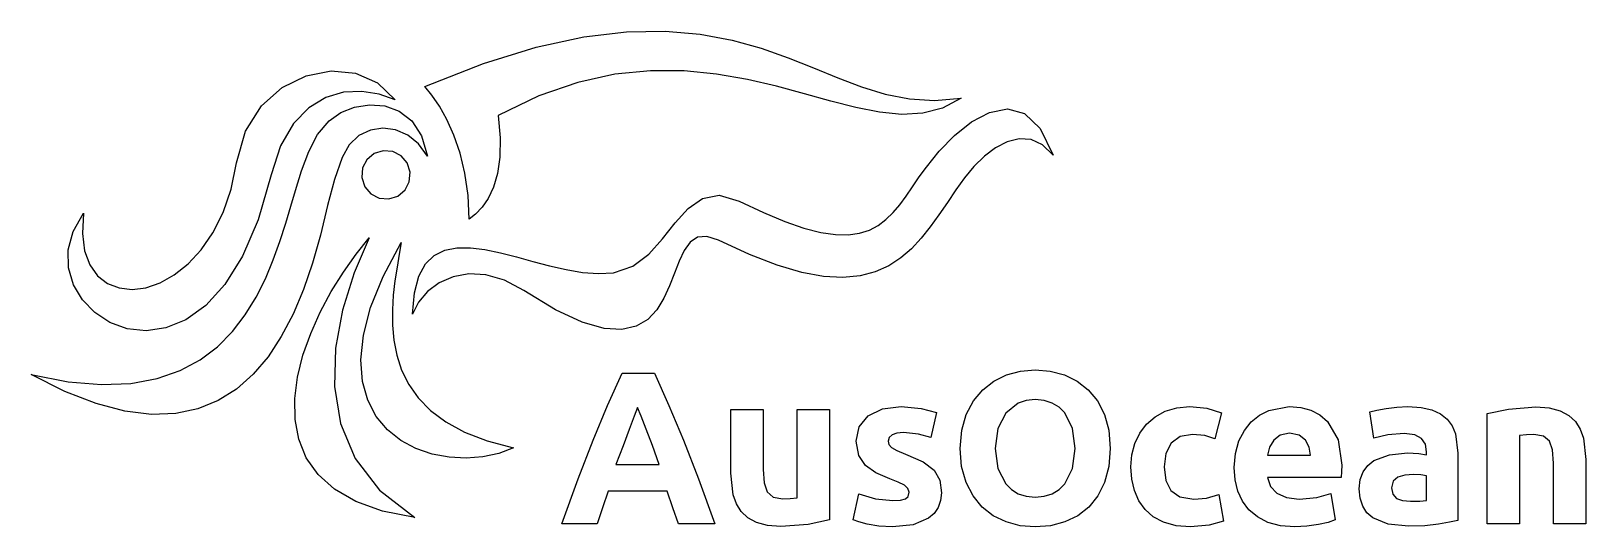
# Model space of a CAD drawing. Extents: x 0 to 212, y 0 to 68.
import ezdxf

# ---------------------------------------------------------------- set-up
doc = ezdxf.new("R2010")
doc.units = 0
doc.layers.get('0').update_dxf_attribs({"linetype": 'CONTINUOUS'})

msp = doc.modelspace()

# ---------------------------------------------------------------- linework, layer by layer
at = {"color": 152}
for p, q in [((68.7599, 65.3905), (75.2369, 66.7978)), ((75.2369, 66.7978), (81.0715, 67.492)), ((81.0715, 67.492), (86.3342, 67.5778)), ((86.3342, 67.5778), (91.0953, 67.1601)), ((91.0953, 67.1601), (95.425, 66.3444)), ((95.425, 66.3444), (99.3951, 65.2364)), ((61.5692, 63.1638), (68.7599, 65.3905)), ((99.3951, 65.2364), (103.073, 63.9396)), ((103.073, 63.9396), (106.532, 62.5616)), ((34.1974, 59.902), (37.4481, 61.499)), ((37.4481, 61.499), (40.8615, 62.1482)), ((40.8615, 62.1482), (44.184, 61.83)), ((44.184, 61.83), (47.1622, 60.5222)), ((53.5961, 60.0135), (61.5692, 63.1638)), ((79.4727, 61.6892), (74.4114, 60.5772)), ((84.3097, 62.1785), (79.4727, 61.6892)), ((88.9247, 62.1524), (84.3097, 62.1785)), ((93.3249, 61.7181), (88.9247, 62.1524)), ((97.5127, 60.9822), (93.3249, 61.7181)), ((106.532, 62.5616), (109.841, 61.2055)), ((31.3642, 57.3775), (34.1974, 59.902)), ((45.0067, 59.3549), (42.5496, 59.2307)), ((47.3728, 58.9827), (45.0067, 59.3549)), ((47.1622, 60.5222), (49.542, 58.2027)), ((54.5705, 58.8574), (53.5961, 60.0135)), ((74.4114, 60.5772), (69.1169, 58.7361)), ((101.497, 60.0523), (97.5127, 60.9822)), ((105.281, 59.0338), (101.497, 60.0523)), ((109.841, 61.2055), (113.071, 59.9765)), ((113.071, 59.9765), (116.292, 58.9813)), ((29.2006, 53.9475), (31.3642, 57.3775)), ((40.1105, 58.5184), (37.7956, 57.1267)), ((42.5496, 59.2307), (40.1105, 58.5184)), ((42.1499, 56.461), (44.038, 57.2107)), ((44.038, 57.2107), (46.083, 57.5412)), ((46.083, 57.5412), (48.1499, 57.3828)), ((49.542, 58.2027), (47.3728, 58.9827)), ((48.1499, 57.3828), (50.1054, 56.6692)), ((55.5957, 57.3553), (54.5705, 58.8574)), ((56.6138, 55.5226), (55.5957, 57.3553)), ((69.1169, 58.7361), (63.5868, 56.0585)), ((108.87, 58.0362), (105.281, 59.0338)), ((112.27, 57.1638), (108.87, 58.0362)), ((115.485, 56.5256), (112.27, 57.1638)), ((116.292, 58.9813), (119.575, 58.324)), ((119.575, 58.324), (122.99, 58.1092)), ((122.99, 58.1092), (126.609, 58.4426)), ((126.609, 58.4426), (124.077, 57.0784)), ((37.7956, 57.1267), (35.7117, 54.9645)), ((38.9985, 53.4804), (40.5571, 55.3572)), ((40.5571, 55.3572), (42.1499, 56.461)), ((50.1054, 56.6692), (51.8128, 55.3325)), ((51.8128, 55.3325), (53.1386, 53.304)), ((57.5691, 53.3742), (56.6138, 55.5226)), ((63.5868, 56.0585), (63.8679, 53.0257)), ((118.521, 56.2268), (115.485, 56.5256)), ((121.383, 56.3757), (118.521, 56.2268)), ((124.077, 57.0784), (121.383, 56.3757)), ((125.705, 53.3425), (128.021, 55.1974)), ((128.021, 55.1974), (130.46, 56.4942)), ((130.46, 56.4942), (132.905, 56.9613)), ((132.905, 56.9613), (135.243, 56.3245)), ((135.243, 56.3245), (137.361, 54.3126)), ((27.9618, 49.6316), (29.2006, 53.9475)), ((35.7117, 54.9645), (33.9687, 51.9409)), ((37.797, 51.15), (38.9985, 53.4804)), ((44.632, 53.3368), (43.3144, 52.0831)), ((46.1945, 54.0935), (44.632, 53.3368)), ((47.8966, 54.3553), (46.1945, 54.0935)), ((49.6288, 54.1253), (47.8966, 54.3553)), ((51.2865, 53.406), (49.6288, 54.1253)), ((52.7611, 52.203), (51.2865, 53.406)), ((53.1386, 53.304), (53.9475, 50.516)), ((58.4041, 50.9252), (57.5691, 53.3742)), ((63.8679, 53.0257), (63.8168, 50.4074)), ((123.623, 51.2025), (125.705, 53.3425)), ((137.361, 54.3126), (139.146, 50.6511)), ((33.9687, 51.9409), (32.6733, 47.964)), ((36.8335, 48.5482), (37.797, 51.15)), ((43.3144, 52.0831), (42.3499, 50.3259)), ((53.9475, 50.516), (52.7611, 52.203)), ((59.0628, 48.1926), (58.4041, 50.9252)), ((121.889, 49.0513), (123.623, 51.2025)), ((131.306, 51.6724), (129.778, 50.5174)), ((132.901, 52.4979), (131.306, 51.6724)), ((134.523, 52.9015), (132.901, 52.4979)), ((136.131, 52.7886), (134.523, 52.9015)), ((137.685, 52.0707), (136.131, 52.7886)), ((139.146, 50.6511), (137.685, 52.0707)), ((27.2149, 46.0389), (27.9618, 49.6316)), ((42.3499, 50.3259), (41.293, 47.3548)), ((63.8168, 50.4074), (63.4862, 48.1774)), ((120.919, 47.6899), (121.889, 49.0513)), ((128.357, 49.1243), (127.083, 47.5851)), ((129.778, 50.5174), (128.357, 49.1243)), ((32.6733, 47.964), (30.9108, 41.8564)), ((35.9929, 45.8583), (36.8335, 48.5482)), ((41.293, 47.3548), (40.3338, 43.7871)), ((59.49, 45.1901), (59.0628, 48.1926)), ((63.4862, 48.1774), (62.9348, 46.3102)), ((120.011, 46.3642), (120.919, 47.6899)), ((127.083, 47.5851), (125.888, 45.9246)), ((26.1262, 42.8611), (27.2149, 46.0389)), ((35.3536, 43.7141), (35.9929, 45.8583)), ((59.6276, 41.9336), (59.49, 45.1901)), ((62.2169, 44.7795), (61.3904, 43.5571)), ((62.9348, 46.3102), (62.2169, 44.7795)), ((89.4567, 43.4026), (91.3888, 44.7657)), ((91.3888, 44.7657), (93.6502, 45.2148)), ((93.6502, 45.2148), (96.3979, 44.4154)), ((118.256, 43.9138), (119.134, 45.0977)), ((119.134, 45.0977), (120.011, 46.3642)), ((125.888, 45.9246), (124.736, 44.2323)), ((5.71334, 40.2594), (7.15338, 42.7468)), ((7.15338, 42.7468), (6.98803, 39.9729)), ((24.751, 40.1024), (26.1262, 42.8611)), ((34.6577, 41.3826), (35.3536, 43.7141)), ((40.3338, 43.7871), (39.4035, 39.7827)), ((60.507, 42.6173), (59.6276, 41.9336)), ((61.3904, 43.5571), (60.507, 42.6173)), ((87.697, 41.4623), (89.4567, 43.4026)), ((96.3979, 44.4154), (99.701, 42.835)), ((99.701, 42.835), (102.631, 41.6098)), ((116.375, 41.8842), (117.347, 42.835)), ((117.347, 42.835), (118.256, 43.9138)), ((123.591, 42.5468), (122.418, 40.9071)), ((124.736, 44.2323), (123.591, 42.5468)), ((5.06155, 37.7515), (5.71334, 40.2594)), ((30.9108, 41.8564), (28.7886, 36.9164)), ((33.8735, 38.9184), (34.6577, 41.3826)), ((85.955, 39.2811), (87.697, 41.4623)), ((102.631, 41.6098), (105.22, 40.7183)), ((105.22, 40.7183), (107.498, 40.1366)), ((112.777, 40.0251), (114.122, 40.4566)), ((114.122, 40.4566), (115.311, 41.0834)), ((115.311, 41.0834), (116.375, 41.8842)), ((122.418, 40.9071), (121.183, 39.3527)), ((6.98803, 39.9729), (7.28846, 37.6315)), ((23.1483, 37.761), (24.751, 40.1024)), ((32.964, 36.3816), (33.8735, 38.9184)), ((39.4035, 39.7827), (38.3261, 35.9615)), ((46.0446, 39.3845), (43.9843, 34.6136)), ((44.2556, 37.1768), (46.0446, 39.3845)), ((47.9157, 34.1271), (50.3865, 38.7629)), ((50.3865, 38.7629), (50.111, 37.1669)), ((84.0754, 37.1934), (85.955, 39.2811)), ((89.7322, 38.789), (88.9275, 37.6728)), ((90.726, 39.4698), (89.7322, 38.789)), ((91.9868, 39.6021), (90.726, 39.4698)), ((93.5867, 39.0687), (91.9868, 39.6021)), ((97.7925, 37.1052), (93.5867, 39.0687)), ((107.498, 40.1366), (109.496, 39.842)), ((109.496, 39.842), (111.245, 39.8127)), ((111.245, 39.8127), (112.777, 40.0251)), ((121.183, 39.3527), (119.852, 37.9222)), ((5.1139, 35.3081), (5.06155, 37.7515)), ((7.28846, 37.6315), (7.99539, 35.7216)), ((21.3761, 35.8387), (23.1483, 37.761)), ((28.7886, 36.9164), (26.3881, 33.0564)), ((31.8975, 33.8267), (32.964, 36.3816)), ((42.5097, 34.7211), (44.2556, 37.1768)), ((50.111, 37.1669), (49.8133, 35.4224)), ((53.7023, 35.8496), (54.8887, 37.0099)), ((54.8887, 37.0099), (56.3203, 37.7197)), ((56.3203, 37.7197), (57.9684, 38.0421)), ((57.9684, 38.0421), (59.8001, 38.045)), ((59.8001, 38.045), (61.7816, 37.7941)), ((61.7816, 37.7941), (63.8831, 37.3574)), ((63.8831, 37.3574), (66.0728, 36.8004)), ((66.0728, 36.8004), (68.3189, 36.1887)), ((68.3189, 36.1887), (70.5887, 35.5893)), ((81.9009, 35.5342), (84.0754, 37.1934)), ((88.2414, 36.237), (87.5951, 34.597)), ((88.9275, 37.6728), (88.2414, 36.237)), ((101.556, 35.6553), (97.7925, 37.1052)), ((118.39, 36.6557), (116.761, 35.5921)), ((119.852, 37.9222), (118.39, 36.6557)), ((5.79053, 33.0137), (5.1139, 35.3081)), ((7.99539, 35.7216), (9.05097, 34.2415)), ((9.05097, 34.2415), (10.3987, 33.1914)), ((17.5507, 33.2603), (19.491, 34.3379)), ((19.491, 34.3379), (21.3761, 35.8387)), ((38.3261, 35.9615), (37.0858, 32.3577)), ((40.8601, 32.0669), (42.5097, 34.7211)), ((43.9843, 34.6136), (42.394, 29.5534)), ((46.2209, 29.9255), (47.9157, 34.1271)), ((49.8133, 35.4224), (49.5321, 33.558)), ((52.1974, 31.9071), (52.7939, 34.1712)), ((52.7939, 34.1712), (53.7023, 35.8496)), ((57.4368, 34.0913), (55.5544, 33.2645)), ((59.5768, 34.4813), (57.4368, 34.0913)), ((61.9263, 34.3531), (59.5768, 34.4813)), ((64.4398, 33.6241), (61.9263, 34.3531)), ((70.5887, 35.5893), (72.8514, 35.0683)), ((72.8514, 35.0683), (75.0743, 34.6921)), ((75.0743, 34.6921), (77.2266, 34.5281)), ((77.2266, 34.5281), (79.2773, 34.6397)), ((79.2773, 34.6397), (81.9009, 35.5342)), ((87.5951, 34.597), (86.917, 32.8662)), ((104.91, 34.6811), (101.556, 35.6553)), ((107.889, 34.1464), (104.91, 34.6811)), ((110.53, 34.0086), (107.889, 34.1464)), ((112.866, 34.2291), (110.53, 34.0086)), ((114.931, 34.7707), (112.866, 34.2291)), ((116.761, 35.5921), (114.931, 34.7707)), ((7.00595, 30.9521), (5.79053, 33.0137)), ((10.3987, 33.1914), (11.9807, 32.5699)), ((11.9807, 32.5699), (13.739, 32.3742)), ((13.739, 32.3742), (15.6145, 32.6044)), ((15.6145, 32.6044), (17.5507, 33.2603)), ((26.3881, 33.0564), (23.7918, 30.1942)), ((30.6379, 31.3104), (31.8975, 33.8267)), ((37.0858, 32.3577), (35.669, 29.005)), ((39.3594, 29.2626), (40.8601, 32.0669)), ((49.5321, 33.558), (49.3078, 31.6012)), ((51.9423, 28.9912), (52.1974, 31.9071)), ((53.9792, 32.0835), (52.7583, 30.631)), ((55.5544, 33.2645), (53.9792, 32.0835)), ((67.0662, 32.2089), (64.4398, 33.6241)), ((71.3878, 29.5768), (67.0662, 32.2089)), ((86.917, 32.8662), (86.1328, 31.1602)), ((8.68303, 29.2089), (7.00595, 30.9521)), ((23.7918, 30.1942), (21.0812, 28.2443)), ((29.1538, 28.8906), (30.6379, 31.3104)), ((45.2342, 26.1483), (46.2209, 29.9255)), ((49.3078, 31.6012), (49.1793, 29.5782)), ((52.7583, 30.631), (51.9423, 28.9912)), ((86.1328, 31.1602), (85.1669, 29.5947)), ((10.7349, 27.8708), (8.68303, 29.2089)), ((13.0831, 27.0192), (10.7349, 27.8708)), ((21.0812, 28.2443), (18.3389, 27.1225)), ((27.4078, 26.6237), (29.1538, 28.8906)), ((35.669, 29.005), (34.0637, 25.9402)), ((38.0601, 26.355), (39.3594, 29.2626)), ((42.394, 29.5534), (41.4433, 24.3513)), ((49.1793, 29.5782), (49.1892, 27.5167)), ((75.0066, 27.8901), (71.3878, 29.5768)), ((77.997, 27.0316), (75.0066, 27.8901)), ((83.9445, 28.2842), (82.3916, 27.3444)), ((85.1669, 29.5947), (83.9445, 28.2842)), ((15.6449, 26.7422), (13.0831, 27.0192)), ((18.3389, 27.1225), (15.6449, 26.7422)), ((25.3683, 24.5649), (27.4078, 26.6237)), ((34.0637, 25.9402), (32.2557, 23.1938)), ((37.0156, 23.3922), (38.0601, 26.355)), ((44.8853, 22.7845), (45.2342, 26.1483)), ((49.1892, 27.5167), (49.3765, 25.4441)), ((49.3765, 25.4441), (49.7801, 23.3881)), ((80.4333, 26.8883), (77.997, 27.0316)), ((82.3916, 27.3444), (80.4333, 26.8883)), ((23.0008, 22.7735), (25.3683, 24.5649)), ((36.2797, 20.4225), (37.0156, 23.3922)), ((41.4433, 24.3513), (41.3011, 19.152)), ((49.7801, 23.3881), (50.443, 21.3761)), ((17.1456, 20.2131), (20.2723, 21.3045)), ((20.2723, 21.3045), (23.0008, 22.7735)), ((32.2557, 23.1938), (30.2314, 20.8015)), ((45.1072, 19.8245), (44.8853, 22.7845)), ((50.443, 21.3761), (51.4022, 19.4331)), ((4.58886, 18.4629), (0, 20.7794)), ((0, 20.7794), (5.05051, 19.7859)), ((5.05051, 19.7859), (9.5691, 19.3987)), ((9.5691, 19.3987), (13.5902, 19.5599)), ((13.5902, 19.5599), (17.1456, 20.2131)), ((30.2314, 20.8015), (27.9756, 18.7965)), ((35.9033, 17.4942), (36.2797, 20.4225)), ((41.3011, 19.152), (42.139, 14.1029)), ((45.8322, 17.2572), (45.1072, 19.8245)), ((51.4022, 19.4331), (52.699, 17.5893)), ((8.84012, 16.8052), (4.58886, 18.4629)), ((25.4758, 17.2131), (22.7183, 16.0845)), ((27.9756, 18.7965), (25.4758, 17.2131)), ((35.9406, 14.6554), (35.9033, 17.4942)), ((46.9911, 15.0702), (45.8322, 17.2572)), ((52.699, 17.5893), (54.3747, 15.8709)), ((12.7648, 15.773), (8.84012, 16.8052)), ((16.3766, 15.3307), (12.7648, 15.773)), ((19.6908, 15.4464), (16.3766, 15.3307)), ((22.7183, 16.0845), (19.6908, 15.4464)), ((48.5151, 13.2553), (46.9911, 15.0702)), ((54.3747, 15.8709), (56.4677, 14.304)), ((36.4451, 11.9517), (35.9406, 14.6554)), ((42.139, 14.1029), (44.1276, 9.34586)), ((50.3357, 11.7988), (48.5151, 13.2553)), ((56.4677, 14.304), (59.0201, 12.9164)), ((59.0201, 12.9164), (62.0709, 11.7367)), ((37.4689, 9.43405), (36.4451, 11.9517)), ((52.3847, 10.6936), (50.3357, 11.7988)), ((54.5952, 9.926), (52.3847, 10.6936)), ((62.0709, 11.7367), (65.6608, 10.79)), ((65.6608, 10.79), (63.6736, 10.0266)), ((39.0659, 7.14925), (37.4689, 9.43405)), ((44.1276, 9.34586), (47.4363, 5.02846)), ((56.8978, 9.48641), (54.5952, 9.926)), ((59.224, 9.36378), (56.8978, 9.48641)), ((61.5047, 9.54705), (59.224, 9.36378)), ((63.6736, 10.0266), (61.5047, 9.54705)), ((41.2873, 5.14558), (39.0659, 7.14925)), ((44.1882, 3.4699), (41.2873, 5.14558)), ((47.4363, 5.02846), (52.2372, 1.29673)), ((47.8208, 2.17179), (44.1882, 3.4699)), ((52.2372, 1.29673), (47.8208, 2.17179))]:
    msp.add_line(p, q, dxfattribs=at)
at = {"color": 40}
for p, q in [((46.6852, 50.8702), (45.7207, 50.0447)), ((47.9379, 51.2741), (46.6852, 50.8702)), ((49.2471, 51.1623), (47.9379, 51.2741)), ((50.3742, 50.5753), (49.2471, 51.1623)), ((45.1337, 48.919), (45.0219, 47.6084)), ((45.7207, 50.0447), (45.1337, 48.919)), ((51.1983, 49.6108), (50.3742, 50.5753)), ((51.6033, 48.3581), (51.1983, 49.6108)), ((45.0219, 47.6084), (45.4258, 46.3571)), ((50.9034, 45.9218), (51.4904, 47.0489)), ((51.4904, 47.0489), (51.6033, 48.3581)), ((45.4258, 46.3571), (46.2499, 45.3912)), ((46.2499, 45.3912), (47.377, 44.8056)), ((47.377, 44.8056), (48.6876, 44.6927)), ((48.6876, 44.6927), (49.9389, 45.0977)), ((49.9389, 45.0977), (50.9034, 45.9218)), ((132.807, 20.7326), (134.706, 21.2439)), ((134.706, 21.2439), (136.703, 21.4133)), ((136.703, 21.4133), (138.745, 21.2439)), ((138.745, 21.2439), (140.672, 20.7326)), ((78.4627, 16.5709), (80.4679, 20.9407)), ((80.4679, 20.9407), (84.8459, 20.9407)), ((84.8459, 20.9407), (86.8398, 16.5709)), ((129.55, 18.689), (131.066, 19.881)), ((131.066, 19.881), (132.807, 20.7326)), ((140.672, 20.7326), (142.417, 19.881)), ((142.417, 19.881), (143.929, 18.689)), ((127.313, 15.3265), (128.287, 17.1676)), ((128.287, 17.1676), (129.55, 18.689)), ((135.472, 17.2351), (134.392, 16.8672)), ((136.703, 17.3564), (135.472, 17.2351)), ((137.913, 17.2379), (136.703, 17.3564)), ((138.997, 16.8824), (137.913, 17.2379)), ((143.929, 18.689), (145.172, 17.1676)), ((145.172, 17.1676), (146.12, 15.3265)), ((76.503, 11.847), (78.4627, 16.5709)), ((82.1062, 15.0757), (81.4296, 13.2939)), ((82.5595, 16.2898), (82.1062, 15.0757)), ((83.0432, 15.0854), (82.5595, 16.2898)), ((82.5595, 16.2898), (82.5595, 16.2898)), ((83.7406, 13.3091), (83.0432, 15.0854)), ((86.8398, 16.5709), (88.8199, 11.847)), ((95.2514, 7.31601), (95.2514, 15.9935)), ((95.2514, 15.9935), (99.664, 15.9935)), ((99.664, 15.9935), (99.664, 7.84931)), ((104.284, 3.96875), (104.284, 15.9935)), ((104.284, 15.9935), (108.698, 15.9935)), ((108.698, 15.9935), (108.698, 0.94809)), ((112.748, 13.6329), (113.971, 15.135)), ((113.971, 15.135), (115.903, 16.09)), ((115.903, 16.09), (118.442, 16.4083)), ((118.442, 16.4083), (121.167, 16.1561)), ((121.167, 16.1561), (123.241, 15.609)), ((123.241, 15.609), (122.47, 12.1736)), ((126.69, 13.1699), (127.313, 15.3265)), ((132.689, 15.5043), (131.623, 13.4028)), ((134.392, 16.8672), (132.689, 15.5043)), ((139.937, 16.3091), (138.997, 16.8824)), ((140.716, 15.5346), (139.937, 16.3091)), ((141.782, 13.4317), (140.716, 15.5346)), ((146.12, 15.3265), (146.72, 13.1699)), ((151.867, 13.9954), (153.015, 14.9917)), ((153.015, 14.9917), (154.384, 15.7565)), ((154.384, 15.7565), (155.969, 16.2457)), ((155.969, 16.2457), (157.76, 16.4083)), ((157.76, 16.4083), (160.041, 16.1864)), ((160.041, 16.1864), (162.056, 15.5498)), ((162.056, 15.5498), (161.137, 12.0247)), ((166.113, 14.3054), (167.226, 15.2177)), ((167.226, 15.2177), (168.497, 15.8764)), ((168.497, 15.8764), (171.267, 16.4083)), ((171.267, 16.4083), (172.838, 16.2815)), ((172.838, 16.2815), (174.235, 15.9012)), ((174.235, 15.9012), (175.459, 15.2673)), ((175.459, 15.2673), (176.509, 14.3798)), ((182.255, 15.6683), (183.217, 15.9191)), ((182.819, 12.1143), (182.255, 15.6683)), ((183.217, 15.9191), (184.477, 16.1561)), ((184.477, 16.1561), (185.914, 16.3339)), ((185.914, 16.3339), (187.438, 16.4083)), ((187.438, 16.4083), (189.229, 16.2981)), ((187.438, 16.4083), (187.438, 16.4083)), ((189.229, 16.2981), (190.697, 15.9646)), ((190.697, 15.9646), (191.87, 15.4244)), ((191.87, 15.4244), (192.785, 14.6899)), ((198.22, 15.4602), (201.122, 16.0679)), ((198.22, 0.414789), (198.22, 15.4602)), ((201.122, 16.0679), (204.854, 16.3491)), ((204.854, 16.3491), (206.671, 16.2209)), ((206.671, 16.2209), (208.157, 15.8309)), ((208.157, 15.8309), (209.337, 15.2053)), ((209.337, 15.2053), (210.245, 14.3647)), ((81.4296, 13.2939), (80.5808, 11.0725)), ((84.5799, 11.0822), (83.7406, 13.3091)), ((112.342, 11.6692), (112.748, 13.6329)), ((117.861, 12.7827), (117.213, 12.5663)), ((118.768, 12.8543), (117.861, 12.7827)), ((120.797, 12.6476), (118.768, 12.8543)), ((126.483, 10.6922), (126.69, 13.1699)), ((131.623, 13.4028), (131.253, 10.6922)), ((142.151, 10.6922), (141.782, 13.4317)), ((146.72, 13.1699), (146.921, 10.6922)), ((150.282, 11.3881), (150.952, 12.7882)), ((150.952, 12.7882), (151.867, 13.9954)), ((164.44, 11.7133), (165.176, 13.1396)), ((165.176, 13.1396), (166.113, 14.3054)), ((171.326, 12.7661), (170.053, 12.514)), ((172.615, 12.4988), (171.326, 12.7661)), ((176.509, 14.3798), (177.953, 11.8732)), ((186.935, 12.7358), (184.714, 12.5732)), ((188.371, 12.5663), (186.935, 12.7358)), ((192.785, 14.6899), (193.453, 13.7721)), ((193.453, 13.7721), (193.895, 12.6766)), ((210.245, 14.3647), (210.903, 13.3284)), ((210.903, 13.3284), (211.34, 12.1143)), ((74.465, 6.54569), (76.503, 11.847)), ((80.5808, 11.0725), (79.623, 8.53006)), ((85.4922, 8.53006), (84.5799, 11.0822)), ((88.8199, 11.847), (90.8583, 6.54569)), ((112.667, 9.74411), (112.342, 11.6692)), ((116.824, 12.2053), (116.695, 11.6996)), ((116.695, 11.6996), (116.785, 11.2255)), ((116.785, 11.2255), (117.139, 10.8259)), ((117.213, 12.5663), (116.824, 12.2053)), ((117.139, 10.8259), (117.865, 10.4111)), ((122.47, 12.1736), (120.797, 12.6476)), ((126.683, 8.21588), (126.483, 10.6922)), ((131.253, 10.6922), (131.623, 7.9678)), ((131.253, 10.6922), (131.253, 10.6922)), ((141.782, 7.9678), (142.151, 10.6922)), ((146.921, 10.6922), (146.724, 8.21588)), ((146.921, 10.6922), (146.921, 10.6922)), ((149.871, 9.84472), (150.282, 11.3881)), ((155.199, 11.4033), (154.477, 9.99628)), ((156.409, 12.3142), (155.199, 11.4033)), ((158.116, 12.6173), (156.409, 12.3142)), ((159.775, 12.4395), (158.116, 12.6173)), ((161.137, 12.0247), (159.775, 12.4395)), ((163.962, 10.0294), (164.44, 11.7133)), ((168.615, 10.8851), (168.334, 9.77304)), ((169.164, 11.847), (168.615, 10.8851)), ((170.053, 12.514), (169.164, 11.847)), ((173.473, 11.8181), (172.615, 12.4988)), ((173.977, 10.87), (173.473, 11.8181)), ((174.169, 9.77304), (173.977, 10.87)), ((177.953, 11.8732), (178.434, 8.41156)), ((184.714, 12.5732), (182.819, 12.1143)), ((189.304, 12.0551), (188.371, 12.5663)), ((189.815, 11.2627), (189.304, 12.0551)), ((189.986, 10.2485), (189.815, 11.2627)), ((193.895, 12.6766), (194.221, 10.0404)), ((203.58, 12.5429), (202.632, 12.4395)), ((202.632, 12.4395), (202.632, 0.414789)), ((204.588, 12.5884), (203.58, 12.5429)), ((205.883, 12.3665), (204.588, 12.5884)), ((206.691, 11.6996), (205.883, 12.3665)), ((207.112, 10.5006), (206.691, 11.6996)), ((211.34, 12.1143), (211.667, 9.21082)), ((79.623, 8.53006), (85.4922, 8.53006)), ((113.585, 8.36747), (112.667, 9.74411)), ((117.865, 10.4111), (119.035, 9.91637)), ((119.035, 9.91637), (121.434, 8.85666)), ((121.434, 8.85666), (122.929, 7.73081)), ((149.735, 8.20483), (149.871, 9.84472)), ((154.477, 9.99628), (154.237, 8.20483)), ((163.803, 8.08634), (163.962, 10.0294)), ((168.334, 9.77304), (174.169, 9.77304)), ((174.169, 9.77304), (174.169, 9.77304)), ((181.992, 8.37572), (182.819, 9.03443)), ((182.819, 9.03443), (184.92, 9.84747)), ((184.92, 9.84747), (187.379, 10.0996)), ((187.379, 10.0996), (188.904, 10.0266)), ((188.904, 10.0266), (189.986, 9.8323)), ((189.986, 9.8323), (189.986, 10.2485)), ((194.221, 10.0404), (194.221, 0.859896)), ((207.253, 8.6789), (207.112, 10.5006)), ((207.253, 0.414789), (207.253, 8.6789)), ((211.667, 9.21082), (211.667, 0.414789)), ((72.2683, 0.414789), (74.465, 6.54569)), ((90.8583, 6.54569), (93.0603, 0.414789)), ((95.5781, 4.38355), (95.2514, 7.31601)), ((99.664, 7.84931), (99.8044, 6.01377)), ((115.022, 7.37528), (113.585, 8.36747)), ((116.903, 6.57461), (115.022, 7.37528)), ((118.063, 6.09783), (116.903, 6.57461)), ((122.929, 7.73081), (123.7, 6.38309)), ((123.7, 6.38309), (123.921, 4.6688)), ((127.284, 6.05649), (126.683, 8.21588)), ((131.623, 7.9678), (132.689, 5.87872)), ((140.716, 5.87872), (141.782, 7.9678)), ((146.724, 8.21588), (146.135, 6.05649)), ((149.848, 6.52089), (149.735, 8.20483)), ((149.735, 8.20483), (149.735, 8.20483)), ((150.194, 4.96094), (149.848, 6.52089)), ((154.237, 8.20483), (154.462, 6.33899)), ((163.925, 6.42856), (163.803, 8.08634)), ((163.803, 8.08634), (163.803, 8.08634)), ((164.292, 4.88791), (163.925, 6.42856)), ((178.346, 6.75238), (168.334, 6.75238)), ((168.334, 6.75238), (168.727, 5.53145)), ((178.405, 7.5668), (178.346, 6.75238)), ((178.434, 8.41156), (178.405, 7.5668)), ((180.804, 5.2131), (180.94, 6.47266)), ((180.94, 6.47266), (181.352, 7.5227)), ((181.352, 7.5227), (181.992, 8.37572)), ((186.077, 6.78272), (185.425, 6.22046)), ((187.039, 7.06381), (186.077, 6.78272)), ((188.208, 7.13825), (187.039, 7.06381)), ((189.185, 7.07898), (188.208, 7.13825)), ((189.986, 6.96048), (189.185, 7.07898)), ((189.986, 3.61322), (189.986, 6.96048)), ((78.5717, 4.85757), (77.7917, 2.60587)), ((86.5875, 4.85757), (78.5717, 4.85757)), ((87.3732, 2.61138), (86.5875, 4.85757)), ((96.0134, 3.14331), (95.5781, 4.38355)), ((99.8044, 6.01377), (100.227, 4.76938)), ((100.227, 4.76938), (101.034, 4.05832)), ((111.927, 0.94809), (112.667, 4.53238)), ((112.667, 4.53238), (114.977, 3.83508)), ((118.886, 5.672), (118.063, 6.09783)), ((119.375, 5.23931), (118.886, 5.672)), ((119.538, 4.73908), (119.375, 5.23931)), ((119.411, 4.16856), (119.538, 4.73908)), ((123.921, 4.6688), (123.813, 3.58842)), ((128.23, 4.22092), (127.284, 6.05649)), ((132.689, 5.87872), (133.461, 5.10565)), ((133.461, 5.10565), (134.392, 4.53238)), ((134.392, 4.53238), (135.472, 4.17682)), ((137.913, 4.17682), (138.997, 4.53238)), ((138.997, 4.53238), (139.937, 5.10565)), ((139.937, 5.10565), (140.716, 5.87872)), ((146.135, 6.05649), (145.205, 4.22092)), ((150.785, 3.56637), (150.194, 4.96094)), ((154.462, 6.33899), (155.14, 4.94714)), ((155.14, 4.94714), (156.38, 4.08037)), ((160.012, 3.93982), (161.7, 4.41385)), ((161.7, 4.41385), (162.322, 0.80064)), ((164.913, 3.50711), (164.292, 4.88791)), ((168.727, 5.53145), (169.609, 4.59161)), ((169.609, 4.59161), (170.926, 3.99217)), ((175.014, 4.01285), (176.924, 4.56131)), ((176.924, 4.56131), (177.516, 0.978408)), ((180.923, 3.9026), (180.804, 5.2131)), ((185.425, 6.22046), (185.188, 5.33164)), ((185.188, 5.33164), (185.361, 4.45382)), ((185.361, 4.45382), (185.884, 3.89435)), ((77.7917, 2.60587), (77.0654, 0.414789)), ((88.1133, 0.414789), (87.3732, 2.61138)), ((96.6735, 2.08773), (96.0134, 3.14331)), ((101.034, 4.05832), (102.33, 3.82129)), ((102.33, 3.82129), (103.338, 3.86539)), ((103.338, 3.86539), (104.284, 3.96875)), ((114.977, 3.83508), (117.317, 3.58429)), ((117.317, 3.58429), (118.353, 3.64352)), ((118.353, 3.64352), (119.035, 3.82129)), ((119.035, 3.82129), (119.411, 4.16856)), ((123.487, 2.64583), (122.946, 1.84244)), ((123.813, 3.58842), (123.487, 2.64583)), ((129.475, 2.7106), (128.23, 4.22092)), ((130.985, 1.52962), (129.475, 2.7106)), ((135.472, 4.17682), (136.703, 4.05832)), ((136.703, 4.05832), (137.913, 4.17682)), ((143.988, 2.7106), (142.496, 1.52962)), ((145.205, 4.22092), (143.988, 2.7106)), ((151.645, 2.36885), (150.785, 3.56637)), ((152.774, 1.38906), (151.645, 2.36885)), ((156.38, 4.08037), (158.294, 3.79099)), ((158.294, 3.79099), (160.012, 3.93982)), ((165.801, 2.32475), (164.913, 3.50711)), ((166.956, 1.36012), (165.801, 2.32475)), ((170.926, 3.99217), (172.63, 3.79099)), ((172.63, 3.79099), (175.014, 4.01285)), ((181.278, 2.81395), (180.923, 3.9026)), ((181.856, 1.92925), (181.278, 2.81395)), ((185.884, 3.89435), (186.709, 3.5953)), ((186.709, 3.5953), (187.793, 3.4947)), ((187.793, 3.4947), (189.038, 3.52502)), ((187.793, 3.4947), (187.793, 3.4947)), ((189.038, 3.52502), (189.986, 3.61322)), ((77.0654, 0.414789), (72.2683, 0.414789)), ((93.0603, 0.414789), (88.1133, 0.414789)), ((88.1133, 0.414789), (88.1133, 0.414789)), ((97.5801, 1.23334), (96.6735, 2.08773)), ((98.7612, 0.592557), (97.5801, 1.23334)), ((100.245, 0.192925), (98.7612, 0.592557)), ((102.063, 0.059256), (100.245, 0.192925)), ((105.796, 0.340376), (102.063, 0.059256)), ((108.698, 0.94809), (105.796, 0.340376)), ((108.698, 0.94809), (108.698, 0.94809)), ((112.67, 0.682128), (111.927, 0.94809)), ((113.837, 0.355533), (112.67, 0.682128)), ((115.387, 0.089572), (113.837, 0.355533)), ((117.288, 0), (115.387, 0.089572)), ((120.098, 0.296278), (117.288, 0)), ((122.189, 1.1796), (120.098, 0.296278)), ((122.946, 1.84244), (122.189, 1.1796)), ((132.734, 0.682128), (130.985, 1.52962)), ((134.658, 0.170877), (132.734, 0.682128)), ((136.703, 0), (134.658, 0.170877)), ((138.793, 0.170877), (136.703, 0)), ((140.745, 0.682128), (138.793, 0.170877)), ((142.496, 1.52962), (140.745, 0.682128)), ((154.178, 0.636655), (152.774, 1.38906)), ((155.864, 0.159852), (154.178, 0.636655)), ((157.85, 0), (155.864, 0.159852)), ((160.397, 0.237023), (157.85, 0)), ((162.322, 0.80064), (160.397, 0.237023)), ((168.378, 0.622875), (166.956, 1.36012)), ((170.069, 0.155718), (168.378, 0.622875)), ((172.037, 0), (170.069, 0.155718)), ((173.696, 0.088194), (172.037, 0)), ((175.25, 0.311437), (173.696, 0.088194)), ((176.568, 0.622875), (175.25, 0.311437)), ((177.516, 0.978408), (176.568, 0.622875)), ((182.641, 1.22921), (181.856, 1.92925)), ((184.758, 0.355533), (182.641, 1.22921)), ((187.497, 0.088194), (184.758, 0.355533)), ((189.719, 0.159852), (187.497, 0.088194)), ((191.584, 0.370692), (189.719, 0.159852)), ((193.088, 0.633899), (191.584, 0.370692)), ((194.221, 0.859896), (193.088, 0.633899)), ((202.632, 0.414789), (198.22, 0.414789)), ((211.667, 0.414789), (207.253, 0.414789))]:
    msp.add_line(p, q, dxfattribs=at)

doc.saveas('drawing.dxf')
